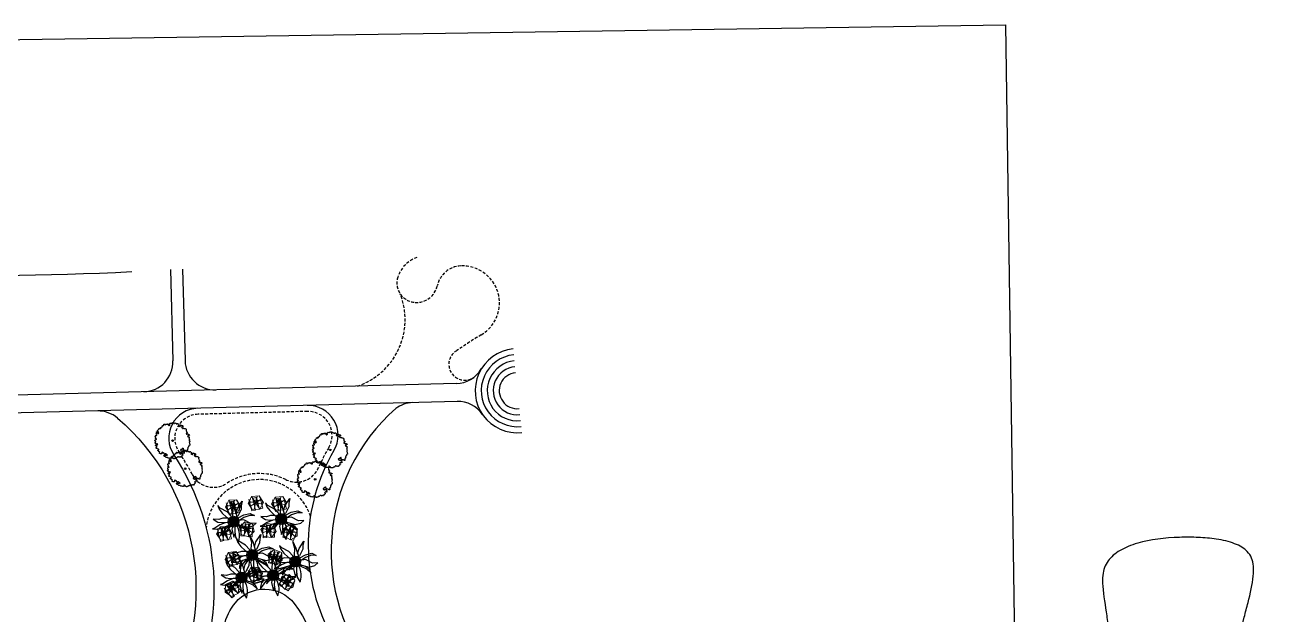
# Model space of a CAD drawing. Extents: x 309418 to 1212698, y 3438380 to 6877191.
# Drawn here: x 606510.5 to 606718.6, y 3439168.2 to 3439266.4 of the extents above; entities that cross this region are included whole.
import ezdxf

# ---------------------------------------------------------------- set-up
doc = ezdxf.new("R2010")
doc.units = 0
doc.header["$MEASUREMENT"] = 0
doc.set_wipeout_variables(frame=1)
doc.linetypes.add('DASHED', pattern=[0.75, 0.5, -0.25])
for name, color, linetype in [('CR-GL$0$CR-SW', 4, 'Continuous'), ('Draft _ Lines', 20, 'Continuous'), ('DRAFT LINES', 32, 'Continuous'), ('LA-FLOWERING-TREE', 221, 'Continuous'), ('LA-HARD-PAVE-HATCH-MARBLE-TYPE (PV - MT-BG-01-AN - RA- ∅ - 01)', 227, 'Continuous'), ('LA-HARD-PAVE-HATCH-WOOD-TYPE( PV - WO-DW-01-∅ - ∅-∅ - 04)', 17, 'Continuous'), ('LA-HARD-PAVE-LINE-01', 30, 'Continuous'), ('LA-PLNT-PALMS', 251, 'Continuous'), ('LA-PLNT-TREE-TRUNK', 52, 'Continuous'), ('Tree-Delonix regia', 71, 'Continuous'), ('U-GLMLAY-binded$0$LS-SITE-WATR', 152, 'Continuous')]:
    doc.layers.add(name, color=color, linetype=linetype)
doc.layers.add('HW-LA-SF-LOUNGE CHAIRS', color=215, linetype='Continuous', lineweight=0)
doc.layers.add('L-CON-SF-CABANA', color=215, linetype='Continuous', lineweight=0)
picture_1 = doc.add_image_def('image3.jpg', size_in_pixel=(7142, 4284))

# ---------------------------------------------------------------- blocks, each defined once
blk = doc.blocks.new('Delonix regia')
at = {"linetype": 'Continuous'}
blk.add_lwpolyline([(2.75, -0.53), (2.74, -0.57), (2.72, -0.62), (2.66, -0.6), (2.67, -0.65), (2.68, -0.7), (2.66, -0.73), (2.62, -0.79), (2.68, -0.8), (2.67, -0.87), (2.6, -0.87), (2.57, -0.83), (2.51, -0.8), (2.5, -0.85), (2.46, -0.86), (2.4, -0.88), (2.36, -0.93), (2.39, -0.97), (2.39, -1.03), (2.36, -1.09), (2.41, -1.09), (2.46, -1.06), (2.51, -1.06), (2.55, -1.08), (2.55, -1.08), (2.55, -1.08), (2.49, -1.11), (2.51, -1.19), (2.54, -1.22), (2.58, -1.25), (2.59, -1.29), (2.6, -1.35), (2.6, -1.44), (2.55, -1.44), (2.51, -1.42), (2.47, -1.43), (2.42, -1.36), (2.39, -1.32), (2.32, -1.31), (2.25, -1.34), (2.2, -1.35), (2.21, -1.39), (2.24, -1.48), (2.27, -1.55), (2.3, -1.59), (2.31, -1.63), (2.27, -1.65), (2.23, -1.68), (2.19, -1.7), (2.15, -1.74), (2.17, -1.81), (2.1, -1.84), (2.04, -1.82), (2.02, -1.86), (2.04, -1.9), (2, -1.94), (1.96, -1.97), (1.91, -1.99), (1.87, -2.01), (1.9, -2.1), (1.89, -2.14), (1.83, -2.17), (1.71, -2.19), (1.66, -2.21), (1.63, -2.3), (1.6, -2.34), (1.56, -2.37), (1.55, -2.42), (1.5, -2.48), (1.42, -2.56), (1.38, -2.58), (1.3, -2.57), (1.23, -2.56), (1.18, -2.57), (1.12, -2.6), (1.07, -2.63), (1.02, -2.61), (0.97, -2.61), (0.93, -2.64), (0.88, -2.64), (0.85, -2.68), (0.83, -2.72), (0.74, -2.76), (0.7, -2.77), (0.65, -2.8), (0.58, -2.78), (0.53, -2.79), (0.43, -2.89), (0.38, -2.95), (0.34, -2.96), (0.3, -2.95), (0.27, -2.91), (0.28, -2.86), (0.27, -2.82), (0.25, -2.75), (0.23, -2.69), (0.2, -2.65), (0.16, -2.63), (0.13, -2.58), (0.11, -2.54), (0.12, -2.49), (0.13, -2.44), (0.09, -2.41), (0.09, -2.36), (0.13, -2.35), (0.15, -2.3), (0.19, -2.25), (0.24, -2.23), (0.26, -2.19), (0.24, -2.13), (0.18, -2.13), (0.13, -2.11), (0.11, -2.07), (0.05, -2.08), (0, -2.11), (-0.04, -2.14), (-0.08, -2.12), (-0.11, -2.06), (-0.18, -2.02), (-0.23, -2.02), (-0.28, -2.08), (-0.29, -2.13), (-0.28, -2.17), (-0.24, -2.2), (-0.26, -2.24), (-0.24, -2.33), (-0.19, -2.36), (-0.15, -2.37), (-0.1, -2.38), (-0.06, -2.4), (-0.06, -2.44), (-0.07, -2.49), (-0.08, -2.54), (-0.05, -2.58), (-0.04, -2.63), (-0.03, -2.67), (-0.06, -2.71), (-0.11, -2.69), (-0.16, -2.71), (-0.17, -2.75), (-0.2, -2.79), (-0.21, -2.83), (-0.25, -2.86), (-0.29, -2.85), (-0.29, -2.8), (-0.32, -2.75), (-0.33, -2.71), (-0.35, -2.66), (-0.39, -2.66), (-0.44, -2.66), (-0.53, -2.64), (-0.58, -2.66), (-0.58, -2.76), (-0.57, -2.82), (-0.63, -2.86), (-0.73, -2.84), (-0.79, -2.82), (-0.84, -2.85), (-0.88, -2.86), (-0.93, -2.84), (-1.07, -2.87), (-1.12, -2.88), (-1.12, -2.83), (-1.1, -2.79), (-1.12, -2.73), (-1.18, -2.72), (-1.27, -2.73), (-1.29, -2.69), (-1.28, -2.64), (-1.31, -2.6), (-1.31, -2.55), (-1.34, -2.52), (-1.36, -2.48), (-1.38, -2.44), (-1.43, -2.43), (-1.47, -2.44), (-1.52, -2.42), (-1.6, -2.44), (-1.65, -2.45), (-1.69, -2.42), (-1.69, -2.37), (-1.76, -2.33), (-1.76, -2.33), (-1.81, -2.31), (-1.84, -2.34), (-1.89, -2.33), (-1.93, -2.31), (-1.97, -2.27), (-1.99, -2.24), (-2.04, -2.23), (-2.07, -2.19), (-2.09, -2.14), (-2.11, -2.09), (-2.14, -2.02), (-2.09, -1.99), (-2.06, -1.97), (-2.08, -1.93), (-2.09, -1.87), (-2.07, -1.83), (-2.05, -1.79), (-2.1, -1.78), (-2.11, -1.73), (-2.1, -1.67), (-2.18, -1.67), (-2.21, -1.71), (-2.23, -1.76), (-2.19, -1.86), (-2.2, -1.91), (-2.25, -1.89), (-2.28, -1.85), (-2.32, -1.82), (-2.37, -1.79), (-2.41, -1.7), (-2.44, -1.66), (-2.48, -1.65), (-2.51, -1.56), (-2.53, -1.51), (-2.59, -1.5), (-2.63, -1.43), (-2.64, -1.35), (-2.66, -1.28), (-2.68, -1.23), (-2.74, -1.18), (-2.77, -1.14), (-2.77, -1.1), (-2.76, -1.02), (-2.78, -0.93), (-2.78, -0.89), (-2.81, -0.85), (-2.83, -0.79), (-2.85, -0.73), (-2.86, -0.69), (-2.85, -0.64), (-2.81, -0.61), (-2.77, -0.6), (-2.72, -0.63), (-2.68, -0.65), (-2.64, -0.67), (-2.59, -0.69), (-2.59, -0.73), (-2.57, -0.8), (-2.56, -0.85), (-2.51, -0.85), (-2.47, -0.87), (-2.44, -0.94), (-2.4, -1), (-2.35, -0.99), (-2.34, -0.94), (-2.37, -0.86), (-2.39, -0.8), (-2.37, -0.76), (-2.38, -0.71), (-2.4, -0.66), (-2.43, -0.63), (-2.46, -0.59), (-2.51, -0.57), (-2.54, -0.52), (-2.58, -0.5), (-2.61, -0.46), (-2.56, -0.42), (-2.51, -0.39), (-2.48, -0.36), (-2.51, -0.27), (-2.55, -0.21), (-2.57, -0.18), (-2.54, -0.15), (-2.56, -0.1), (-2.55, -0.06), (-2.55, -0.01), (-2.6, 0), (-2.66, 0), (-2.69, -0.04), (-2.73, -0.03), (-2.77, -0.08), (-2.79, -0.13), (-2.85, -0.14), (-2.89, -0.06), (-2.92, -0.03), (-2.98, 0.02), (-3.02, 0.1), (-3.04, 0.18), (-3, 0.22), (-2.91, 0.27), (-2.84, 0.3), (-2.83, 0.35), (-2.86, 0.42), (-2.9, 0.44), (-2.89, 0.48), (-2.87, 0.52), (-2.88, 0.57), (-2.88, 0.57), (-2.87, 0.62), (-2.88, 0.66), (-2.89, 0.7), (-2.85, 0.73), (-2.81, 0.73), (-2.78, 0.67), (-2.76, 0.63), (-2.7, 0.68), (-2.66, 0.7), (-2.63, 0.76), (-2.64, 0.81), (-2.67, 0.83), (-2.7, 0.91), (-2.69, 0.95), (-2.7, 1), (-2.73, 1.05), (-2.75, 1.1), (-2.77, 1.15), (-2.75, 1.22), (-2.69, 1.26), (-2.65, 1.25), (-2.6, 1.23), (-2.54, 1.24), (-2.49, 1.27), (-2.48, 1.31), (-2.5, 1.38), (-2.52, 1.43), (-2.54, 1.47), (-2.54, 1.55), (-2.48, 1.58), (-2.44, 1.57), (-2.4, 1.57), (-2.35, 1.57), (-2.34, 1.52), (-2.33, 1.48), (-2.31, 1.43), (-2.29, 1.39), (-2.22, 1.43), (-2.17, 1.46), (-2.14, 1.4), (-2.08, 1.48), (-2.1, 1.53), (-2.19, 1.54), (-2.23, 1.55), (-2.22, 1.62), (-2.27, 1.66), (-2.29, 1.71), (-2.3, 1.76), (-2.28, 1.8), (-2.24, 1.83), (-2.22, 1.91), (-2.24, 1.98), (-2.17, 1.98), (-2.12, 1.93), (-2.08, 1.9), (-2.02, 1.94), (-2.02, 2), (-1.98, 2.04), (-1.99, 2.08), (-2.01, 2.12), (-2.04, 2.16), (-1.99, 2.17), (-1.94, 2.18), (-1.9, 2.21), (-1.83, 2.23), (-1.79, 2.21), (-1.78, 2.16), (-1.7, 2.17), (-1.66, 2.16), (-1.61, 2.18), (-1.61, 2.23), (-1.64, 2.26), (-1.64, 2.26), (-1.67, 2.29), (-1.66, 2.34), (-1.6, 2.41), (-1.54, 2.42), (-1.5, 2.44), (-1.47, 2.49), (-1.46, 2.57), (-1.45, 2.62), (-1.4, 2.66), (-1.36, 2.65), (-1.31, 2.65), (-1.27, 2.65), (-1.22, 2.65), (-1.22, 2.6), (-1.23, 2.56), (-1.18, 2.55), (-1.16, 2.52), (-1.08, 2.56), (-1.08, 2.61), (-1.07, 2.65), (-1.07, 2.7), (-1.02, 2.77), (-0.94, 2.8), (-0.9, 2.8), (-0.86, 2.87), (-0.85, 2.92), (-0.78, 2.94), (-0.73, 2.96), (-0.71, 2.91), (-0.75, 2.82), (-0.74, 2.78), (-0.75, 2.73), (-0.78, 2.67), (-0.8, 2.62), (-0.77, 2.57), (-0.73, 2.57), (-0.69, 2.54), (-0.62, 2.56), (-0.61, 2.61), (-0.64, 2.64), (-0.61, 2.69), (-0.56, 2.7), (-0.53, 2.74), (-0.55, 2.79), (-0.61, 2.8), (-0.61, 2.85), (-0.64, 2.88), (-0.59, 2.93), (-0.54, 2.95), (-0.47, 2.98), (-0.43, 3), (-0.38, 3.01), (-0.34, 2.99), (-0.3, 2.97), (-0.2, 2.99), (-0.13, 3.01), (-0.08, 3.03), (-0.03, 3.04), (0.02, 3.01), (0.06, 3), (0.07, 2.95), (0.01, 2.91), (-0.04, 2.89), (0.01, 2.89), (0.05, 2.91), (0.08, 2.87), (0.14, 2.86), (0.19, 2.85), (0.22, 2.88), (0.19, 2.91), (0.24, 2.95), (0.28, 2.92), (0.33, 2.85), (0.42, 2.88), (0.48, 2.88), (0.52, 2.86), (0.6, 2.88), (0.66, 2.91), (0.71, 2.93), (0.76, 2.94), (0.79, 2.87), (0.78, 2.82), (0.87, 2.84), (0.94, 2.87), (1, 2.9), (1.04, 2.91), (1.08, 2.86), (1.1, 2.81), (1.08, 2.77), (1.06, 2.72), (1.11, 2.7), (1.15, 2.68), (1.21, 2.71), (1.25, 2.73), (1.27, 2.68), (1.3, 2.65), (1.33, 2.62), (1.33, 2.62), (1.36, 2.58), (1.4, 2.55), (1.45, 2.56), (1.5, 2.55), (1.49, 2.51), (1.46, 2.48), (1.49, 2.39), (1.48, 2.34), (1.43, 2.32), (1.44, 2.23), (1.44, 2.18), (1.47, 2.15), (1.54, 2.14), (1.58, 2.12), (1.61, 2.08), (1.65, 2.11), (1.64, 2.18), (1.62, 2.23), (1.63, 2.28), (1.66, 2.31), (1.7, 2.3), (1.74, 2.27), (1.79, 2.25), (1.82, 2.28), (1.88, 2.28), (1.92, 2.24), (1.96, 2.14), (1.98, 2.1), (2.03, 2.1), (2.08, 2.08), (2.12, 2.05), (2.16, 2.06), (2.21, 2.04), (2.23, 1.99), (2.25, 1.94), (2.27, 1.9), (2.28, 1.85), (2.26, 1.81), (2.25, 1.76), (2.29, 1.73), (2.33, 1.7), (2.37, 1.72), (2.42, 1.72), (2.43, 1.68), (2.42, 1.63), (2.47, 1.61), (2.51, 1.58), (2.51, 1.54), (2.48, 1.45), (2.5, 1.41), (2.54, 1.38), (2.58, 1.35), (2.63, 1.34), (2.67, 1.3), (2.68, 1.25), (2.67, 1.2), (2.67, 1.15), (2.7, 1.12), (2.64, 1.05), (2.54, 0.96), (2.47, 0.91), (2.43, 0.89), (2.48, 0.86), (2.52, 0.83), (2.55, 0.76), (2.57, 0.72), (2.6, 0.69), (2.68, 0.72), (2.73, 0.76), (2.73, 0.81), (2.77, 0.84), (2.81, 0.82), (2.84, 0.76), (2.87, 0.68), (2.86, 0.63), (2.94, 0.55), (2.97, 0.52), (2.96, 0.41), (2.93, 0.37), (2.89, 0.35), (2.86, 0.31), (2.81, 0.3), (2.79, 0.35), (2.74, 0.38), (2.7, 0.4), (2.68, 0.44), (2.65, 0.39), (2.64, 0.34), (2.6, 0.32), (2.63, 0.27), (2.63, 0.22), (2.61, 0.17), (2.65, 0.14), (2.69, 0.12), (2.74, 0.11), (2.77, 0.05), (2.77, 0), (2.77, -0.05), (2.8, -0.08), (2.85, -0.1), (2.87, -0.16), (2.91, -0.28), (2.93, -0.32), (2.9, -0.36), (2.89, -0.41), (2.84, -0.44), (2.8, -0.45), (2.77, -0.49)], close=True, dxfattribs=at)
blk.add_circle((0, 0), 0.122, dxfattribs=at)
blk = doc.blocks.new('Lounge 1')
at = {"lineweight": 13, "extrusion": (0, 0, -1)}
blk.add_line((0.41, 1.44), (0.41, 0.86), dxfattribs=at)
blk.add_wipeout([(0.29, 0.86), (0.29, 0), (-0.29, 0), (-0.29, 0.86), (-0.41, 0.86), (-0.41, 1.44), (-0.29, 1.44), (-0.29, 2.03), (0.29, 2.03), (0.29, 1.44), (0.41, 1.44), (0.41, 0.86)])
for p, q in [((-0.29, 1.44), (-0.41, 1.44)), ((-0.41, 1.44), (-0.41, 0.86)), ((-0.29, 0.86), (-0.41, 0.86)), ((0.41, 1.44), (0.29, 1.44)), ((0.41, 0.86), (0.29, 0.86))]:
    blk.add_line(p, q, dxfattribs=at)
at = {"extrusion": (0, 0, -1)}
for p, q in [((-0.29, 2.03), (-0.29, 0)), ((0.29, 0), (-0.29, 0)), ((0.29, 2.03), (0.29, 0))]:
    blk.add_line(p, q, dxfattribs=at)
blk.add_lwpolyline([(0.29, 1.44), (-0.29, 1.44)])
blk = doc.blocks.new('umbrella')
blk.add_lwpolyline([(-0.33, 1.24), (-1.23, 0.33), (-0.9, -0.9), (0.34, -1.23), (1.24, -0.33), (0.91, 0.91)], close=True)
for points in [[(1.07, 0.29), (-1.06, -0.28)], [(0.33, -1.23), (-0.33, 1.23)]]:
    blk.add_lwpolyline(points)
at = {"layer": 'L-CON-SF-CABANA', "extrusion": (0, 0, -1)}
for p, q in [((-0.99, 0.57), (1, -0.57)), ((0.57, 1), (-0.57, -0.99))]:
    blk.add_line(p, q, dxfattribs=at)
blk = doc.blocks.new('LA-SIDE TABLE-0')
at = {"layer": 'HW-LA-SF-LOUNGE CHAIRS'}
blk.add_lwpolyline([(-0.16, 0.16), (0.16, -0.16), (-0.15, -0.48), (-0.48, -0.17)], close=True, dxfattribs=at)
blk = doc.blocks.new('*U595')
at = {"layer": 'HW-LA-SF-LOUNGE CHAIRS', "rotation": 281.7908557047839}
blk.add_blockref('Lounge 1', (-1, -0.87), dxfattribs=at)
blk.add_blockref('Lounge 1', (-1.26, 0.4), dxfattribs=at)
at = {"rotation": 326.0011275439221}
blk.add_blockref('LA-SIDE TABLE-0', (0.86, 0.18), dxfattribs=at)
at = {"layer": 'HW-LA-SF-LOUNGE CHAIRS', "rotation": 285.2998489826031}
blk.add_blockref('umbrella', (-0.01, 0), dxfattribs=at)
blk = doc.blocks.new('*U591')
at = {"layer": 'HW-LA-SF-LOUNGE CHAIRS', "rotation": 277.0438717835492}
blk.add_blockref('Lounge 1', (-1.07, -0.79), dxfattribs=at)
blk.add_blockref('Lounge 1', (-1.23, 0.5), dxfattribs=at)
at = {"rotation": 321.2541436226875}
blk.add_blockref('LA-SIDE TABLE-0', (0.87, 0.11), dxfattribs=at)
at = {"layer": 'HW-LA-SF-LOUNGE CHAIRS', "rotation": 280.5528650613684}
blk.add_blockref('umbrella', (-0.01, 0), dxfattribs=at)
blk = doc.blocks.new('*U599')
at = {"layer": 'HW-LA-SF-LOUNGE CHAIRS', "rotation": 300.8216759918569}
blk.add_blockref('Lounge 1', (-0.66, -1.15), dxfattribs=at)
blk.add_blockref('Lounge 1', (-1.32, -0.04), dxfattribs=at)
at = {"rotation": 345.0319478309952}
blk.add_blockref('LA-SIDE TABLE-0', (0.75, 0.45), dxfattribs=at)
at = {"layer": 'HW-LA-SF-LOUNGE CHAIRS', "rotation": 304.3306692696761}
blk.add_blockref('umbrella', (0, 0), dxfattribs=at)
blk = doc.blocks.new('*U592')
at = {"layer": 'HW-LA-SF-LOUNGE CHAIRS', "rotation": 229.3050715271531}
blk.add_blockref('Lounge 1', (-1.3, 0.26), dxfattribs=at)
blk.add_blockref('Lounge 1', (-0.45, 1.24), dxfattribs=at)
at = {"rotation": 273.5153433662913}
blk.add_blockref('LA-SIDE TABLE-0', (0.66, -0.57), dxfattribs=at)
at = {"layer": 'HW-LA-SF-LOUNGE CHAIRS', "rotation": 232.8140648049722}
blk.add_blockref('umbrella', (-0.01, 0), dxfattribs=at)
blk = doc.blocks.new('*U594')
at = {"layer": 'HW-LA-SF-LOUNGE CHAIRS', "rotation": 251.337614549091}
blk.add_blockref('Lounge 1', (-1.3, -0.25), dxfattribs=at)
blk.add_blockref('Lounge 1', (-0.89, 0.98), dxfattribs=at)
at = {"rotation": 295.5478863882292}
blk.add_blockref('LA-SIDE TABLE-0', (0.83, -0.28), dxfattribs=at)
at = {"layer": 'HW-LA-SF-LOUNGE CHAIRS', "rotation": 254.8466078269102}
blk.add_blockref('umbrella', (-0.01, 0), dxfattribs=at)
blk = doc.blocks.new('*U598')
at = {"layer": 'HW-LA-SF-LOUNGE CHAIRS', "rotation": 258.9536535525376}
blk.add_blockref('Lounge 1', (-1.26, -0.42), dxfattribs=at)
blk.add_blockref('Lounge 1', (-1.01, 0.86), dxfattribs=at)
at = {"rotation": 303.1639253916758}
blk.add_blockref('LA-SIDE TABLE-0', (0.86, -0.17), dxfattribs=at)
at = {"layer": 'HW-LA-SF-LOUNGE CHAIRS', "rotation": 262.4626468303568}
blk.add_blockref('umbrella', (-0.01, 0), dxfattribs=at)
blk = doc.blocks.new('*U596')
at = {"layer": 'HW-LA-SF-LOUNGE CHAIRS', "rotation": 265.8855934197775}
blk.add_blockref('Lounge 1', (-1.2, -0.57), dxfattribs=at)
blk.add_blockref('Lounge 1', (-1.11, 0.73), dxfattribs=at)
at = {"rotation": 310.0958652589158}
blk.add_blockref('LA-SIDE TABLE-0', (0.87, -0.06), dxfattribs=at)
at = {"layer": 'HW-LA-SF-LOUNGE CHAIRS', "rotation": 269.3945866975967}
blk.add_blockref('umbrella', (-0.01, 0), dxfattribs=at)
blk = doc.blocks.new('*U597')
at = {"layer": 'HW-LA-SF-LOUNGE CHAIRS', "rotation": 244.2498792117071}
blk.add_blockref('Lounge 1', (-1.32, -0.09), dxfattribs=at)
blk.add_blockref('Lounge 1', (-0.76, 1.09), dxfattribs=at)
at = {"rotation": 288.4601510508453}
blk.add_blockref('LA-SIDE TABLE-0', (0.79, -0.38), dxfattribs=at)
at = {"layer": 'HW-LA-SF-LOUNGE CHAIRS', "rotation": 247.7588724895263}
blk.add_blockref('umbrella', (-0.01, 0), dxfattribs=at)
blk = doc.blocks.new('GH-B-LA-HD-FURN-Tree-Pit-140-C2')
blk.add_wipeout([(-0.29, 0.64), (-0.33, 0.62), (-0.37, 0.59), (-0.46, 0.52), (-0.51, 0.48), (-0.55, 0.44), (-0.57, 0.41), (-0.59, 0.37), (-0.61, 0.34), (-0.64, 0.28), (-0.66, 0.22), (-0.68, 0.15), (-0.69, 0.11), (-0.7, 0.05), (-0.7, 0.01), (-0.7, -0.02), (-0.7, -0.07), (-0.68, -0.15), (-0.66, -0.24), (-0.63, -0.3), (-0.61, -0.35), (-0.58, -0.4), (-0.52, -0.47), (-0.43, -0.55), (-0.38, -0.59), (-0.31, -0.63), (-0.19, -0.67), (-0.14, -0.69), (-0.03, -0.7), (0.03, -0.7), (0.16, -0.68), (0.23, -0.66), (0.29, -0.64), (0.41, -0.57), (0.47, -0.52), (0.52, -0.47), (0.57, -0.41), (0.61, -0.35), (0.66, -0.23), (0.68, -0.17), (0.7, -0.08), (0.7, 0.03), (0.67, 0.19), (0.65, 0.26), (0.62, 0.33), (0.58, 0.4), (0.53, 0.46), (0.47, 0.52), (0.41, 0.56), (0.34, 0.61), (0.28, 0.64), (0.23, 0.66), (0.18, 0.68), (0.14, 0.69), (0.1, 0.69), (0.05, 0.7), (0, 0.7), (-0.03, 0.7), (-0.07, 0.7), (-0.1, 0.69), (-0.12, 0.69), (-0.19, 0.67)])
at = {"linetype": 'Continuous', "ltscale": 7}
blk.add_circle((0, 0), 0.7, dxfattribs=at)
for centre, radius in [((0, 0), 0.7), ((-0.59, 0.01, 0), 0.0312), ((-0.53, 0.22, 0), 0.0751), ((-0.54, 0.34, 0), 0.0312), ((-0.48, 0.39, 0), 0.0312), ((-0.44, 0.12, 0), 0.0312), ((-0.39, 0.28, 0), 0.0744), ((-0.43, -0.01, 0), 0.0312), ((-0.38, 0.43, 0), 0.0489), ((-0.34, 0.54, 0), 0.0489), ((-0.32, 0.36, 0), 0.0312), ((-0.32, 0.19, 0), 0.0312), ((-0.22, 0.25, 0), 0.0751), ((-0.2, 0.44, 0), 0.0864), ((-0.24, 0.57, 0), 0.0312), ((-0.11, 0.62, 0), 0.0312), ((-0.07, 0.53, 0), 0.0489), ((-0.05, 0.39, 0), 0.0751), ((0.02, 0.56, 0), 0.0312), ((0.09, 0.49, 0), 0.0489), ((0.07, 0.4, 0), 0.0312), ((0.16, 0.33, 0), 0.0312), ((0.23, 0.42, 0), 0.0751), ((0.22, 0.24, 0), 0.0744), ((0.25, 0.56, 0), 0.0312), ((0.34, -0.05, 0), 0.0744), ((0.33, 0.52, 0), 0.0489), ((0.31, 0.19, 0), 0.0312), ((0.34, 0.1, 0), 0.0489), ((0.39, 0.28, 0), 0.0744), ((0.4, 0.43, 0), 0.0489), ((0.5, 0.1, 0), 0.0751), ((0.5, -0.07, 0), 0.0751), ((0.48, 0.35, 0), 0.0312), ((0.55, 0.25, 0), 0.0751), ((0.6, 0.14, 0), 0.0312), ((-0.66, -0.03, 0), 0.0312), ((-0.6, -0.14, 0), 0.0744), ((-0.52, -0.05, 0), 0.0312), ((-0.51, -0.18, 0), 0.0312), ((-0.51, -0.41, 0), 0.0312), ((-0.43, -0.17, 0), 0.0312), ((-0.41, -0.37, 0), 0.0489), ((-0.39, -0.27, 0), 0.0489), ((-0.33, -0.12, 0), 0.0744), ((-0.34, -0.44, 0), 0.0312), ((-0.29, -0.24, 0), 0.0489), ((-0.23, -0.36, 0), 0.0864), ((-0.25, -0.55, 0), 0.0751), ((-0.21, -0.16, 0), 0.0312), ((-0.17, -0.63, 0), 0.0312), ((-0.14, -0.5, 0), 0.0312), ((-0.11, -0.28, 0), 0.0489), ((-0.09, -0.56, 0), 0.0489), ((0.04, -0.57, 0), 0.0751), ((0.03, -0.32, 0), 0.0489), ((0.01, -0.47, 0), 0.0312), ((0.01, -0.67, 0), 0.0312), ((0.05, -0.4, 0), 0.0312), ((0.11, -0.24, 0), 0.0489), ((0.2, -0.38, 0), 0.0751), ((0.2, -0.56, 0), 0.0744), ((0.18, -0.17, 0), 0.0312), ((0.21, -0.25, 0), 0.0489), ((0.25, -0.16, 0), 0.0312), ((0.27, -0.48, 0), 0.0312), ((0.35, -0.26, 0), 0.0489), ((0.37, -0.37, 0), 0.0489), ((0.38, -0.15, 0), 0.0312), ((0.46, -0.26, 0), 0.0312), ((0.45, -0.45, 0), 0.0312), ((0.52, -0.18, 0), 0.0312)]:
    blk.add_circle(centre, radius)
for centre, radius, start, end in [((-0.74, 0.07, 0), 0.0751, 300.57, 48.1319), ((-0.67, 0.15, 0), 0.0312, 228.2509, 106.0031), ((-0.7, 0.26, 0), 0.0489, 338.9516, 340.5973), ((-0.62, 0.29, 0), 0.0312, 212.387, 96.9329), ((-0.53, 0.49, 0), 0.0744, 249.8969, 24.4462), ((-0.14, 0.71, 0), 0.0489, 225.1336, 337.319), ((0.05, 0.68, 0), 0.0744, 161.2962, 9.7321), ((0.23, 0.64, 0), 0.0312, 117.3619, 23.3792), ((0.49, 0.53, 0), 0.0312, 191.312, 263.5273), ((0.57, 0.44, 0), 0.0864, 143.8673, 290.7577), ((0.68, 0.07, 0), 0.0751, 82.3722, 288.9673), ((-0.68, -0.26, 0), 0.0489, 330.5544, 70.9052), ((-0.56, -0.31, 0), 0.0744, 243.0468, 174.7374), ((-0.57, -0.46, 0), 0.0312, 13.6332, 63.9215), ((-0.41, -0.52, 0), 0.0744, 297.5976, 166.1329), ((-0.35, -0.61, 0), 0.0312, 335.7961, 145.3358), ((-0.13, -0.73, 0), 0.0751, 29.1719, 131.3472), ((0.15, -0.71, 0), 0.0751, 33.568, 169.5874), ((0.36, -0.52, 0), 0.0744, 340.2974, 269.335), ((0.53, -0.55, 0), 0.0751, 97.2335, 170.6742), ((0.55, -0.36, 0), 0.0864, 29.6959, 262.8687), ((0.66, -0.08, 0), 0.0489, 40.7628, 304.861), ((0.67, -0.26, 0), 0.0489, 95.6985, 221.7485), ((0.66, -0.17, 0), 0.0312, 47.4763, 284.0739), ((0.73, -0.03, 0), 0.0312, 164.2255, 190.993)]:
    blk.add_arc(centre, radius, start, end)
blk = doc.blocks.new('P200')
blk.add_lwpolyline([(0, -0.1), (0, 0.1)])
blk = doc.blocks.new('COARSE GRAVEL')
blk.add_wipeout([(0.68, 0.59), (0.69, 0.57), (0.69, 0.57), (0.73, 0.53), (0.76, 0.48), (0.79, 0.42), (0.81, 0.39), (0.83, 0.35), (0.85, 0.3), (0.87, 0.24), (0.88, 0.17), (0.89, 0.11), (0.9, 0.04), (0.9, -0.02), (0.9, -0.07), (0.89, -0.12), (0.88, -0.19), (0.87, -0.24), (0.85, -0.3), (0.82, -0.37), (0.79, -0.43), (0.76, -0.49), (0.72, -0.54), (0.68, -0.59), (0.64, -0.63), (0.61, -0.67), (0.58, -0.69), (0.53, -0.73), (0.48, -0.76), (0.44, -0.78), (0.4, -0.8), (0.37, -0.82), (0.31, -0.85), (0.25, -0.86), (0.15, -0.89), (0.09, -0.9), (0.02, -0.9), (-0.06, -0.9), (-0.18, -0.88), (-0.24, -0.87), (-0.29, -0.85), (-0.36, -0.83), (-0.43, -0.79), (-0.46, -0.77), (-0.53, -0.73), (-0.57, -0.7), (-0.62, -0.66), (-0.68, -0.59), (-0.71, -0.55), (-0.75, -0.5), (-0.79, -0.43), (-0.83, -0.34), (-0.87, -0.25), (-0.89, -0.14), (-0.9, -0.04), (-0.9, 0.08), (-0.88, 0.19), (-0.86, 0.28), (-0.84, 0.33), (-0.81, 0.39), (-0.78, 0.45), (-0.74, 0.51), (-0.7, 0.56), (-0.65, 0.62), (-0.59, 0.68), (-0.49, 0.75), (-0.4, 0.81), (-0.33, 0.84), (-0.19, 0.88), (-0.11, 0.89), (0.01, 0.9), (0.09, 0.9), (0.2, 0.88), (0.25, 0.86), (0.35, 0.83), (0.41, 0.8), (0.42, 0.79), (0.47, 0.77), (0.49, 0.76), (0.52, 0.73), (0.56, 0.71), (0.62, 0.66), (0.65, 0.62)])
at = {"rotation": 45.00000000604048}
blk.add_blockref('GH-B-LA-HD-FURN-Tree-Pit-140-C2', (0, 0), dxfattribs=at)
at = {"layer": 'LA-HARD-PAVE-HATCH-WOOD-TYPE( PV - WO-DW-01-∅ - ∅-∅ - 04)'}
blk.add_circle((0, 0), 0.9, dxfattribs=at)
at = {"layer": 'LA-HARD-PAVE-LINE-01'}
blk.add_circle((0, 0), 0.7, dxfattribs=at)
at = {"layer": 'LA-HARD-PAVE-HATCH-WOOD-TYPE( PV - WO-DW-01-∅ - ∅-∅ - 04)'}
for p, rotation in [((-0.8, 0.01), 269.0493109383438), ((-0.64, 0.48), 233.239448750675), ((-0.24, 0.76), 197.4295865630063), ((0.25, 0.76), 161.6197243753375), ((0.65, 0.47), 125.8098621876688), ((-0.66, -0.46), 304.8591731260126), ((-0.26, -0.75), 340.6690353136814), ((0.23, -0.77), 16.47889750135008), ((0.63, -0.49), 52.28875968901892), ((0.8, -0.03), 88.09862187668766)]:
    blk.add_blockref('P200', p, dxfattribs=dict(at, rotation=rotation))
blk = doc.blocks.new('GH-B-LA-PL-PALM')
for p, q in [((-1.52, 2.96), (-2.17, 3.08)), ((-2.17, 3.08), (-1.58, 2.41)), ((-1.58, 2.41), (-1.32, 1.14)), ((-0.72, 2.37), (-1.52, 2.96)), ((-0.23, 1.23), (-0.72, 2.37)), ((-2.81, 1.3), (-2.97, 2.05)), ((-2.97, 2.05), (-2.51, 1.47)), ((-1.93, 0.6), (-2.81, 1.3)), ((-2.51, 1.47), (-1.59, 0.88)), ((-0.95, 0.18), (-1.93, 0.6)), ((-1.59, 0.88), (-0.85, 0.68)), ((-1.32, 1.14), (-0.65, 0.5)), ((-0.95, 0.18), (-0.12, 0.02)), ((-0.65, 0.5), (-0.1, 0.08)), ((-0.02, 0.12), (-0.23, 1.23)), ((-0.58, -0.03), (-1.17, -0.04)), ((0.21, -1.18), (0.66, -1.76)), ((0.66, -1.76), (1.27, -2.16)), ((1.27, -2.16), (1.78, -2.91))]:
    blk.add_line(p, q)
for points in [[(-0.45, 1.81), (-0.5, 2.44), (-0.17, 3.19), (-0.21, 2.32), (0.03, 1.27), (0.11, 0.61)], [(0.07, 0.1), (0.54, 0.73), (1.15, 1.18), (1.81, 1.9), (2.16, 2.78)], [(-0.09, -0.09), (-0.72, -0.77), (-1.64, -1.41), (-2.33, -2.43), (-1.83, -1.32), (-1.13, -0.32), (-0.48, 0.02), (-0.12, 0.01)], [(0.11, 0.05), (1.13, 0.55), (1.98, 1.67), (1.39, 1.44)], [(0.48, -0.06), (1.07, -0.17), (1.8, 0.07), (1.06, 0.08), (0.46, 0.22)], [(-1.27, -0.52), (-2.1, -0.89), (-3.56, -1.03), (-2.85, -0.69), (-2.36, -0.31), (-1.17, -0.04)], [(-0.06, -0.11), (-0.46, -0.92), (-0.6, -1.89), (-0.36, -3.18), (-0.44, -3.73), (-0.09, -3.17), (0.08, -2.35), (0.16, -1.36), (0.01, -0.12)], [(0.09, -0.09), (1.02, -1), (1.88, -1.46), (2.77, -1.75), (3.11, -1.98), (2.76, -1.44), (1.87, -0.8), (1.08, -0.3), (0.55, -0.09), (0.12, -0.02)], [(1.78, -2.91), (1.7, -2.02), (1.33, -1.39), (0.68, -0.7)], [(1.68, -0.7), (2.16, -0.71), (2.84, -0.43), (3.08, -0.23), (2.52, -0.26), (1.55, -0.26), (0.97, -0.19)]]:
    blk.add_lwpolyline(points)
blk.add_arc((3.17, -0.24), 3.18, 108.5551, 173.4273)
at = {"layer": 'LA-PLNT-TREE-TRUNK'}
blk.add_circle((0, 0), 0.131, dxfattribs=at)

msp = doc.modelspace()

# ---------------------------------------------------------------- linework, layer by layer
at = {"layer": 'CR-GL$0$CR-SW', "ltscale": 8}
msp.add_arc((606501.13734, 3439786.61402), 562, 255.3664608, 272.7634676, dxfattribs=at)
at = {"layer": 'Draft _ Lines', "color": 114, "linetype": 'DASHED', "true_color": 0x139b48}
for points in [[(606582.38332, 3439212.13107, -0.020148785), (606586.42456, 3439214.74114, 0.780113746), (606583.03203, 3439226.22006, 0.341713858), (606579.09989, 3439222.90733, -0.373865951), (606575.39897, 3439220.13392, -0.486634226), (606572.54625, 3439224.37107, -0.231599045), (606575.69848, 3439227.63223)], [(606565.82718, 3439206.19558, 0.42807681), (606572.94164, 3439221.55838, 0.500710299)], [(606558.00213, 3439184.51662, 0.805269471), (606540.62699, 3439182.63223, -5.032522589)]]:
    msp.add_lwpolyline(points, format="xyb", dxfattribs=at)
msp.add_lwpolyline([(606557.4831, 3439201.97424), (606539.29528, 3439201.49481, 0.588676889), (606536.06311, 3439195.29152, -0.026600713), (606538.2964, 3439191.48494, 0.445348894), (606544.04967, 3439189.98245, -0.265695037), (606553.9017, 3439190.60512, 0.42710844), (606559.32868, 3439192.59252, -0.029250158), (606561.04091, 3439195.95552, 0.588123561)], format="xyb", close=True, dxfattribs=at)
msp.add_arc((606583.67188, 3439209.82342), 2.64303, 119.1783579, 303.5162194, dxfattribs=at)
at = {"layer": 'LA-FLOWERING-TREE'}
for points in [[(606534.71036, 3439225.61314), (606535.1117, 3439210.38766)], [(606536.70966, 3439225.66584), (606537.111, 3439210.44036)], [(606582.27309, 3439206.62909), (606500.40068, 3439204.47094)], [(606582.39067, 3439203.63115), (606501.25166, 3439201.49233)]]:
    msp.add_lwpolyline(points, dxfattribs=at)
for points in [[(606525.89435, 3439200.84417, -0.355786052), (606534.21787, 3439154.20064, 0.011162905), (606533.38573, 3439152.62052, -0.273622295), (606529.11104, 3439149.85502), (606497.24896, 3439148.57804)], [(606572.19797, 3439202.47311, 0.407284953), (606568.88503, 3439158.21019)], [(606535.22871, 3439194.74035, -0.279671232), (606536.84041, 3439152.74384, 0.120104926), (606532.20059, 3439135.84653, 0.055434719), (606533.2306, 3439123.28831, -0.061018764), (606536.42909, 3439078.12719, -0.074756241), (606533.29159, 3439062.6824, 0.108934659), (606530.61495, 3439042.62064, 0.108934659)], [(606561.90402, 3439195.45049, 0.257573563), (606561.14165, 3439165.23562, -0.023368306), (606563.78561, 3439159.5044)]]:
    msp.add_lwpolyline(points, format="xyb", dxfattribs=at)
for centre, radius, start, end in [((606592.41464, 3439205.42582), 7, 95.6025493, 276.3325676), ((606592.41464, 3439205.42582), 6, 95.6025493, 276.3325676), ((606530.11344, 3439210.25591), 5, 271.5099624, 1.5099624), ((606542.10927, 3439210.57212), 5, 181.5099624, 271.5099624), ((606582.14133, 3439211.62736), 5, 271.5099624, 328.8824964), ((606592.41464, 3439205.42582), 5, 95.6025493, 276.3325676), ((606592.41464, 3439205.42582), 4, 95.5112953, 276.4238216), ((606592.41464, 3439205.42582), 3, 95.5112953, 276.4238216), ((606557.5885, 3439197.97563), 5, 329.6668081, 91.5099624), ((606575.15137, 3439198.43859), 5, 91.5099624, 126.2053756), ((606582.52242, 3439198.63289), 5, 34.4771575, 91.5099624), ((606522.63304, 3439197.05421), 5, 49.287604, 91.5099624), ((606539.40068, 3439197.4962), 5, 91.5099624, 213.4473166)]:
    msp.add_arc(centre, radius, start, end, dxfattribs=at)
at = {"layer": 'U-GLMLAY-binded$0$LS-SITE-WATR'}
msp.add_open_spline([(606691.98261, 3439082.01981), (606691.77186, 3439082.36276), (606691.5838, 3439082.72183), (606691.08284, 3439083.84383), (606690.83321, 3439084.6518), (606690.22164, 3439087.60936), (606690.22933, 3439089.99792), (606690.62027, 3439093.77341), (606690.82806, 3439095.11435), (606691.34651, 3439097.91444), (606691.66241, 3439099.36246), (606692.33294, 3439102.20284), (606692.68869, 3439103.59776), (606693.75735, 3439107.72791), (606694.47198, 3439110.40854), (606695.33172, 3439114.54425), (606695.58848, 3439116.01032), (606695.9202, 3439118.72526), (606696.01706, 3439119.97284), (606696.0629, 3439122.32529), (606696.02564, 3439123.42964), (606695.83934, 3439125.64407), (606695.69358, 3439126.7546), (606695.14462, 3439130.09196), (606694.62993, 3439132.32473), (606693.70348, 3439136.12838), (606693.30588, 3439137.70085), (606692.60363, 3439140.67272), (606692.29363, 3439142.07331), (606691.8449, 3439144.49334), (606691.68296, 3439145.51588), (606691.43753, 3439147.55214), (606691.35159, 3439148.56838), (606691.16987, 3439151.62118), (606691.15032, 3439153.66188), (606691.13479, 3439156.77862), (606691.1319, 3439157.83253), (606691.09384, 3439161.02594), (606691.02933, 3439163.19722), (606690.75348, 3439166.2548), (606690.66091, 3439167.08452), (606690.3131, 3439169.6033), (606689.97645, 3439171.3068), (606689.83157, 3439173.47957), (606689.83057, 3439174.09441), (606689.94434, 3439175.12427), (606690.03803, 3439175.55254), (606690.32993, 3439176.34197), (606690.52703, 3439176.7078), (606691.25671, 3439177.72441), (606691.93186, 3439178.30701), (606693.6016, 3439179.29683), (606694.59451, 3439179.70217), (606697.7569, 3439180.62062), (606700.19507, 3439180.91887), (606703.71542, 3439181.02043), (606704.7644, 3439181.01273), (606706.81682, 3439180.92211), (606707.8187, 3439180.83611), (606709.89435, 3439180.52729), (606710.93944, 3439180.27888), (606712.71003, 3439179.59178), (606713.43154, 3439179.15394), (606714.2496, 3439178.30094), (606714.47934, 3439177.94946), (606714.80933, 3439177.13695), (606714.91081, 3439176.67664), (606715.00218, 3439175.66033), (606714.99184, 3439175.10521), (606714.81365, 3439173.17666), (606714.46132, 3439171.66416), (606713.85649, 3439169.3033), (606713.63666, 3439168.48091), (606712.82829, 3439165.24769), (606712.38416, 3439162.92857), (606711.80073, 3439158.43427), (606711.66093, 3439156.25765), (606711.66556, 3439152.03318), (606711.80379, 3439149.9836), (606712.2766, 3439146.33875), (606712.564, 3439144.73829), (606713.28303, 3439141.52778), (606713.70976, 3439139.92162), (606714.53187, 3439136.88856), (606714.92512, 3439135.46265), (606715.60165, 3439132.78819), (606715.8926, 3439131.54098), (606716.32283, 3439129.31761), (606716.47965, 3439128.34445), (606716.72142, 3439126.38468), (606716.80951, 3439125.39873), (606717.00516, 3439122.43244), (606717.04399, 3439120.44376), (606717.08965, 3439117.21441), (606717.10317, 3439115.96437), (606717.1905, 3439112.36009), (606717.30178, 3439110.04738), (606717.70984, 3439103.11992), (606718.08055, 3439098.51633), (606718.37919, 3439092.23785), (606718.43112, 3439090.94083), (606718.50165, 3439088.5747), (606718.52535, 3439087.51738), (606718.55312, 3439085.36128), (606718.55464, 3439084.26897), (606718.45718, 3439081.81002), (606718.32539, 3439080.46549), (606717.83163, 3439078.31689), (606717.51676, 3439077.46068), (606716.85253, 3439076.38501), (606716.58546, 3439076.05359), (606715.97032, 3439075.48723), (606715.61895, 3439075.24767), (606714.37176, 3439074.6114), (606713.3177, 3439074.36246), (606710.95178, 3439074.17883), (606709.64275, 3439074.24336), (606706.93493, 3439074.58852), (606705.53604, 3439074.86859), (606702.6576, 3439075.57194), (606701.19474, 3439075.9981), (606698.46721, 3439076.99434), (606697.20071, 3439077.56581), (606694.68691, 3439079.04255), (606693.514, 3439079.9934), (606692.38978, 3439081.40196), (606692.17622, 3439081.70474), (606691.98261, 3439082.01981)], degree=3, knots=[0, 0, 0, 0, 1.899299988, 1.899299988, 5.697899964, 5.697899964, 15.032260463, 15.032260463, 20.063383502, 20.063383502, 25.659511204, 25.659511204, 31.255638906, 31.255638906, 42.447894309, 42.447894309, 48.625272217, 48.625272217, 53.851865433, 53.851865433, 58.41362045, 58.41362045, 62.975375468, 62.975375468, 72.098885502, 72.098885502, 78.540371322, 78.540371322, 84.32073417, 84.32073417, 88.589606769, 88.589606769, 92.858479369, 92.858479369, 101.396224569, 101.396224569, 105.711109291, 105.711109291, 114.340878734, 114.340878734, 117.508316223, 117.508316223, 123.843191201, 123.843191201, 126.531439379, 126.531439379, 128.740471622, 128.740471622, 130.949503864, 130.949503864, 135.30944148, 135.30944148, 139.669379095, 139.669379095, 147.830543658, 147.830543658, 151.24793641, 151.24793641, 154.665329162, 154.665329162, 158.795600628, 158.795600628, 162.925872095, 162.925872095, 165.407982011, 165.407982011, 167.890091927, 167.890091927, 170.372201844, 170.372201844, 176.0145594, 176.0145594, 178.971716075, 178.971716075, 187.730932972, 187.730932972, 196.490149869, 196.490149869, 205.055991896, 205.055991896, 211.808586437, 211.808586437, 218.561180978, 218.561180978, 224.525047015, 224.525047015, 229.704921525, 229.704921525, 233.72105732, 233.72105732, 237.737193115, 237.737193115, 245.769464706, 245.769464706, 250.880105163, 250.880105163, 260.666172733, 260.666172733, 280.238307873, 280.238307873, 285.205940938, 285.205940938, 289.076038543, 289.076038543, 292.946136147, 292.946136147, 298.038635891, 298.038635891, 302.187137298, 302.187137298, 304.446810397, 304.446810397, 306.706483496, 306.706483496, 311.615428463, 311.615428463, 316.524373431, 316.524373431, 321.433318398, 321.433318398, 326.862386385, 326.862386385, 332.291454373, 332.291454373, 338.981914665, 338.981914665, 340.726821516, 340.726821516, 340.726821516, 340.726821516], dxfattribs=at)

# ---------------------------------------------------------------- block references
at = {"layer": 'Tree-Delonix regia', "rotation": 47.46426310588033}
for p in [(606535.05346, 3439197.10066), (606561.2942, 3439195.56009), (606537.14805, 3439192.43049), (606558.77622, 3439190.65387)]:
    msp.add_blockref('Delonix regia', p, dxfattribs=at)

# ---------------------------------------------------------------- pictures from other files: only their frames are drawn
at = {"layer": 'LA-FLOWERING-TREE'}
image = msp.add_image(picture_1, insert=(606209.84417, 3438978.84791, 24.98381), size_in_units=(467.97699, 280.70756), rotation=0.8380648, dxfattribs=dict(at, fade=91))
image.dxf.flags = 7

# ---------------------------------------------------------------- next in the draw order: block references
at = {"layer": 'HW-LA-SF-LOUNGE CHAIRS', "rotation": 97.11939460951163}
for name, p in [('*U595', (606545.07485, 3439177.47822)), ('*U592', (606554.13106, 3439173.55729))]:
    msp.add_blockref(name, p, dxfattribs=at)

# ---------------------------------------------------------------- next in the draw order: block references
for p in [(606543.63229, 3439181.65809), (606548.74327, 3439174.90324)]:
    msp.add_blockref('*U591', p, dxfattribs=at)

# ---------------------------------------------------------------- next in the draw order: block references
for name, p in [('*U598', (606547.40927, 3439182.31641)), ('*U594', (606552.12804, 3439177.69121)), ('*U599', (606544.92652, 3439172.396))]:
    msp.add_blockref(name, p, dxfattribs=at)
at = {"layer": 'LA-HARD-PAVE-HATCH-MARBLE-TYPE (PV - MT-BG-01-AN - RA- ∅ - 01)', "rotation": 6.135701135505339}
msp.add_blockref('COARSE GRAVEL', (606548.29882, 3439178.05098), dxfattribs=at)

# ---------------------------------------------------------------- next in the draw order: block references
at = {"layer": 'HW-LA-SF-LOUNGE CHAIRS', "rotation": 97.11939460951163}
for name, p in [('*U591', (606545.0978, 3439186.11648)), ('*U596', (606551.01242, 3439182.14214))]:
    msp.add_blockref(name, p, dxfattribs=at)

# ---------------------------------------------------------------- next in the draw order: block references
for name, p in [('*U591', (606548.88052, 3439186.74638)), ('*U597', (606554.66311, 3439181.83411))]:
    msp.add_blockref(name, p, dxfattribs=at)

# ---------------------------------------------------------------- next in the draw order: block references
msp.add_blockref('*U591', (606552.80019, 3439186.63683), dxfattribs=at)
at = {"layer": 'LA-PLNT-PALMS', "rotation": 231.1357011280185}
msp.add_blockref('GH-B-LA-PL-PALM', (606548.29882, 3439178.05098), dxfattribs=at)

# ---------------------------------------------------------------- next in the draw order: block references
at = {"layer": 'LA-HARD-PAVE-HATCH-MARBLE-TYPE (PV - MT-BG-01-AN - RA- ∅ - 01)', "rotation": 6.135701135505339}
for p in [(606545.19766, 3439183.60225), (606553.12955, 3439184.03687), (606546.52292, 3439174.28611)]:
    msp.add_blockref('COARSE GRAVEL', p, dxfattribs=at)

# ---------------------------------------------------------------- next in the draw order: linework, layer by layer
at = {"layer": 'DRAFT LINES', "color": 4}
msp.add_lwpolyline([(606560.59904, 3439118.08042, 0.349761442), (606560.04025, 3439106.00179, -0.217786325), (606564.99294, 3439081.29284, 0.135359489), (606565.79544, 3439060.19977, -0.788029182), (606551.978, 3439051.85867, -0.367953493), (606548.75019, 3439099.20837, 0.361751904), (606547.67641, 3439117.98722, -0.316826203), (606542.88679, 3439152.55343, 0.191523906), (606543.81216, 3439162.01519, -0.248181081), (606545.49621, 3439170.09202, -0.477100463), (606555.28925, 3439169.97827, -0.311645735), (606556.47035, 3439151.73361, 0.365734573), (606559.52375, 3439133.01299, -0.417522126)], format="xyb", close=True, dxfattribs=at)

# ---------------------------------------------------------------- next in the draw order: block references
at = {"layer": 'LA-PLNT-PALMS', "rotation": 231.1357011280185}
for p in [(606545.19766, 3439183.60225), (606553.12955, 3439184.03687), (606546.52292, 3439174.28611)]:
    msp.add_blockref('GH-B-LA-PL-PALM', p, dxfattribs=at)

# ---------------------------------------------------------------- next in the draw order: block references
at = {"layer": 'LA-HARD-PAVE-HATCH-MARBLE-TYPE (PV - MT-BG-01-AN - RA- ∅ - 01)', "rotation": 6.135701135505339}
msp.add_blockref('COARSE GRAVEL', (606551.76734, 3439174.67256), dxfattribs=at)

# ---------------------------------------------------------------- next in the draw order: block references
at = {"layer": 'LA-PLNT-PALMS', "rotation": 231.1357011280185}
msp.add_blockref('GH-B-LA-PL-PALM', (606551.76734, 3439174.67256), dxfattribs=at)

# ---------------------------------------------------------------- next in the draw order: block references
at = {"layer": 'LA-HARD-PAVE-HATCH-MARBLE-TYPE (PV - MT-BG-01-AN - RA- ∅ - 01)', "rotation": 6.135701135505339}
msp.add_blockref('COARSE GRAVEL', (606555.46296, 3439176.96076), dxfattribs=at)

# ---------------------------------------------------------------- next in the draw order: block references
at = {"layer": 'LA-PLNT-PALMS', "rotation": 231.1357011280185}
msp.add_blockref('GH-B-LA-PL-PALM', (606555.46296, 3439176.96076), dxfattribs=at)

doc.saveas('drawing.dxf')
